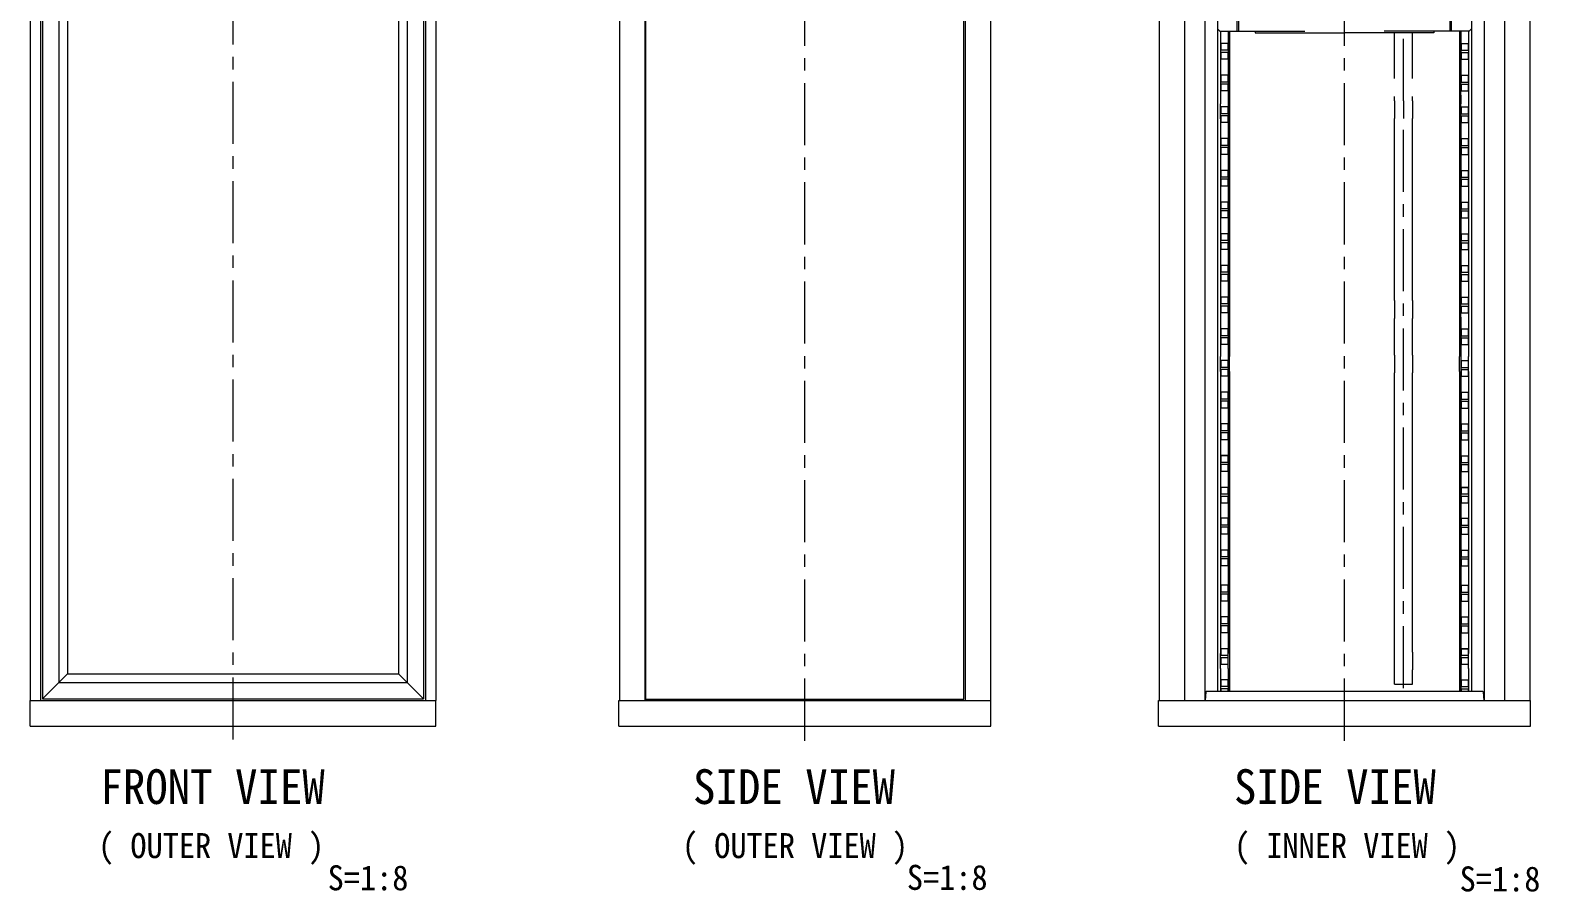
# Model space of a CAD drawing. Extents: x 48642 to 53239, y 28011 to 31798.
# Drawn here: x 48642 to 51075, y 28014 to 29403 of the extents above; entities that cross this region are included whole.
import ezdxf

# ---------------------------------------------------------------- set-up
doc = ezdxf.new("R2010")
doc.units = 0
doc.header["$LTSCALE"] = 80
for name, pattern in [('A-CENTR01', [2, 1.25, -0.25, 0.25, -0.25]), ('CENTER', [2, 1.25, -0.25, 0.25, -0.25]), ('HIDDEN', [2, 1, -1])]:
    doc.linetypes.add(name, pattern=pattern)
for name, color, linetype in [('TN-CNTL', 1, 'A-CENTR01'), ('TN-STEL', 3, 'CONTINUOUS'), ('TN-TEX1', 6, 'CONTINUOUS')]:
    doc.layers.add(name, color=color, linetype=linetype)
doc.styles.add('유형1', font='GulimChe.ttf', dxfattribs={"height": 2})

msp = doc.modelspace()

# ---------------------------------------------------------------- linework, layer by layer
at = {"layer": 'TN-CNTL', "linetype": 'CENTER', "lineweight": 13}
for p, q in [((49891.7, 28257.3), (49891.7, 30580.3)), ((50761.8, 28257.3), (50761.8, 30591.8)), ((48969.5, 28259.3), (48969.5, 30578.1)), ((50856.8, 29288.7), (50856.8, 29398.5)), ((50856.8, 29288.7), (50856.8, 29259.9)), ((50856.8, 28341.9), (50856.8, 29259.9))]:
    msp.add_line(p, q, dxfattribs=at)
at = {"layer": 'TN-STEL', "lineweight": 13}
for p, q in [((48642.4, 30504.4), (48642.4, 28322)), ((48659.2, 30504.4), (48659.2, 28322)), ((49279.8, 30504.4), (49279.8, 28322)), ((49296.6, 30504.4), (49296.6, 28322)), ((49592.6, 30504.4), (49592.6, 28322)), ((49633.5, 30504.4), (49633.5, 28322)), ((50149.9, 30504.4), (50149.9, 28322)), ((50190.8, 30504.4), (50190.8, 28322)), ((50462.7, 30504.4), (50462.7, 28322)), ((50503.6, 30504.4), (50503.6, 28322)), ((50536.5, 30504.4), (50536.5, 28322)), ((50556.9, 30489.4), (50556.9, 28336.9)), ((50966.7, 30489.4), (50966.7, 28336.9)), ((50987.1, 30504.4), (50987.1, 28322)), ((51020, 30504.4), (51020, 28322)), ((51060.9, 30504.4), (51060.9, 28322)), ((50589, 29400.8), (50589, 29425)), ((50591.3, 29400.8), (50591.3, 29425)), ((50932.2, 29400.8), (50932.2, 29425)), ((50934.5, 29400.8), (50934.5, 29425)), ((50557.3, 29404.2), (50560.8, 29400.8)), ((50560.8, 29400.8), (50617.8, 29400.8)), ((50561.6, 29400.8), (50561.6, 29322.2)), ((50574.3, 29400.8), (50574.3, 29322.2)), ((50576.2, 29400.8), (50576.2, 29322.2)), ((50617.8, 29400.8), (50617.8, 29398.5)), ((50617.8, 29398.5), (50761.8, 29398.5)), ((50905.7, 29398.5), (50761.8, 29398.5)), ((50962.7, 29400.8), (50905.7, 29400.8)), ((50905.7, 29400.8), (50905.7, 29398.5)), ((50947.4, 29400.8), (50947.4, 29322.2)), ((50949.3, 29400.8), (50949.3, 29322.2)), ((50962, 29400.8), (50962, 29322.2)), ((50966.2, 29404.2), (50962.7, 29400.8)), ((50562.5, 29381.1), (50562.5, 29370.1)), ((50573.5, 29381.1), (50562.5, 29381.1)), ((50573.5, 29370.1), (50562.5, 29370.1)), ((50573.5, 29370.1), (50562.5, 29370.1)), ((50573.5, 29366.7), (50562.5, 29366.7)), ((50562.5, 29366.7), (50562.5, 29355.7)), ((50573.5, 29381.1), (50573.5, 29370.1)), ((50573.5, 29366.7), (50573.5, 29355.7)), ((50950.2, 29381.1), (50950.2, 29370.1)), ((50950.2, 29381.1), (50961.1, 29381.1)), ((50950.2, 29370.1), (50961.1, 29370.1)), ((50950.2, 29370.1), (50961.1, 29370.1)), ((50950.2, 29366.7), (50961.1, 29366.7)), ((50950.2, 29366.7), (50950.2, 29355.7)), ((50961.1, 29381.1), (50961.1, 29370.1)), ((50961.1, 29366.7), (50961.1, 29355.7)), ((50573.5, 29355.7), (50562.5, 29355.7)), ((50573.5, 29355.7), (50562.5, 29355.7)), ((50950.2, 29355.7), (50961.1, 29355.7)), ((50950.2, 29355.7), (50961.1, 29355.7)), ((50561.6, 29322.2), (50561.6, 29298)), ((50573.5, 29330), (50562.5, 29330)), ((50562.5, 29330), (50562.5, 29322.2)), ((50562.5, 29330), (50562.5, 29319)), ((50573.5, 29330), (50562.5, 29330)), ((50573.5, 29319), (50562.5, 29319)), ((50573.5, 29319), (50562.5, 29319)), ((50562.5, 29315.6), (50562.5, 29304.6)), ((50573.5, 29315.6), (50562.5, 29315.6)), ((50573.5, 29330), (50573.5, 29322.2)), ((50573.5, 29330), (50573.5, 29319)), ((50573.5, 29315.6), (50573.5, 29304.6)), ((50574.3, 29322.2), (50574.3, 29298)), ((50576.2, 29322.2), (50576.2, 29298)), ((50947.4, 29322.2), (50947.4, 29298)), ((50949.3, 29298), (50949.3, 29322.2)), ((50950.2, 29330), (50950.2, 29322.2)), ((50950.2, 29330), (50961.1, 29330)), ((50950.2, 29330), (50950.2, 29319)), ((50950.2, 29330), (50961.1, 29330)), ((50950.2, 29319), (50961.1, 29319)), ((50950.2, 29319), (50961.1, 29319)), ((50950.2, 29315.6), (50950.2, 29304.6)), ((50950.2, 29315.6), (50961.1, 29315.6)), ((50961.1, 29330), (50961.1, 29322.2)), ((50961.1, 29330), (50961.1, 29319)), ((50961.1, 29315.6), (50961.1, 29304.6)), ((50962, 29322.2), (50962, 29298)), ((50561.6, 29298), (50561.6, 29284)), ((50573.5, 29304.6), (50562.5, 29304.6)), ((50573.5, 29304.6), (50562.5, 29304.6)), ((50574.3, 29298), (50574.3, 29284)), ((50576.2, 29298), (50576.2, 29284)), ((50947.4, 29298), (50947.4, 29284)), ((50949.3, 29298), (50949.3, 29284)), ((50950.2, 29304.6), (50961.1, 29304.6)), ((50950.2, 29304.6), (50961.1, 29304.6)), ((50962, 29298), (50962, 29284)), ((50561.6, 29259.8), (50561.6, 29284)), ((50562.5, 29278.8), (50562.5, 29267.9)), ((50573.5, 29278.8), (50562.5, 29278.8)), ((50573.5, 29267.9), (50562.5, 29267.9)), ((50573.5, 29267.9), (50562.5, 29267.9)), ((50573.5, 29278.8), (50573.5, 29267.9)), ((50574.3, 29284), (50574.3, 29259.8)), ((50576.2, 29284), (50576.2, 29259.8)), ((50842.4, 29288.7), (50842.4, 29259.9)), ((50871.2, 29288.7), (50871.2, 29259.9)), ((50947.4, 29284), (50947.4, 29259.8)), ((50949.3, 29259.8), (50949.3, 29284)), ((50950.2, 29278.8), (50961.1, 29278.8)), ((50950.2, 29278.8), (50950.2, 29267.9)), ((50950.2, 29278.8), (50961.1, 29278.8)), ((50950.2, 29278.8), (50950.2, 29271.1)), ((50950.2, 29267.9), (50961.1, 29267.9)), ((50950.2, 29267.9), (50961.1, 29267.9)), ((50961.1, 29278.8), (50961.1, 29267.9)), ((50961.1, 29278.8), (50961.1, 29271.1)), ((50962, 29284), (50962, 29259.8)), ((50561.6, 29259.8), (50561.6, 28964.4)), ((50562.5, 29264.4), (50562.5, 29253.5)), ((50573.5, 29264.4), (50562.5, 29264.4)), ((50562.5, 29259.8), (50562.5, 29253.5)), ((50573.5, 29253.5), (50562.5, 29253.5)), ((50573.5, 29253.5), (50562.5, 29253.5)), ((50573.5, 29253.5), (50562.5, 29253.5)), ((50573.5, 29253.5), (50562.5, 29253.5)), ((50573.5, 29264.4), (50573.5, 29253.5)), ((50573.5, 29259.8), (50573.5, 29253.5)), ((50574.3, 29259.8), (50574.3, 28964.4)), ((50576.2, 29259.8), (50576.2, 28964.4)), ((50947.4, 29259.8), (50947.4, 28964.4)), ((50949.3, 29259.8), (50949.3, 28964.4)), ((50950.2, 29264.4), (50961.1, 29264.4)), ((50950.2, 29264.4), (50950.2, 29253.5)), ((50950.2, 29259.8), (50950.2, 29253.5)), ((50950.2, 29253.5), (50961.1, 29253.5)), ((50950.2, 29253.5), (50961.1, 29253.5)), ((50950.2, 29253.5), (50961.1, 29253.5)), ((50950.2, 29253.5), (50961.1, 29253.5)), ((50961.1, 29264.4), (50961.1, 29253.5)), ((50961.1, 29259.8), (50961.1, 29253.5)), ((50962, 29259.8), (50962, 28964.4)), ((50573.5, 29227.7), (50562.5, 29227.7)), ((50562.5, 29227.7), (50562.5, 29216.8)), ((50573.5, 29227.7), (50573.5, 29216.8)), ((50950.2, 29227.7), (50961.1, 29227.7)), ((50950.2, 29227.7), (50950.2, 29216.8)), ((50961.1, 29227.7), (50961.1, 29216.8)), ((50573.5, 29216.8), (50562.5, 29216.8)), ((50573.5, 29216.8), (50562.5, 29216.8)), ((50573.5, 29213.3), (50562.5, 29213.3)), ((50562.5, 29213.3), (50562.5, 29202.4)), ((50573.5, 29202.4), (50562.5, 29202.4)), ((50573.5, 29202.4), (50562.5, 29202.4)), ((50573.5, 29213.3), (50573.5, 29202.4)), ((50950.2, 29216.8), (50961.1, 29216.8)), ((50950.2, 29216.8), (50961.1, 29216.8)), ((50950.2, 29213.3), (50950.2, 29202.4)), ((50950.2, 29213.3), (50961.1, 29213.3)), ((50950.2, 29202.4), (50961.1, 29202.4)), ((50950.2, 29202.4), (50961.1, 29202.4)), ((50961.1, 29213.3), (50961.1, 29202.4)), ((50573.5, 29176.6), (50562.5, 29176.6)), ((50562.5, 29176.6), (50562.5, 29165.7)), ((50573.5, 29176.6), (50573.5, 29165.7)), ((50950.2, 29176.6), (50961.1, 29176.6)), ((50950.2, 29176.6), (50950.2, 29165.7)), ((50961.1, 29176.6), (50961.1, 29165.7)), ((50573.5, 29165.7), (50562.5, 29165.7)), ((50573.5, 29165.7), (50562.5, 29165.7)), ((50573.5, 29162.2), (50562.5, 29162.2)), ((50562.5, 29162.2), (50562.5, 29151.3)), ((50573.5, 29151.3), (50562.5, 29151.3)), ((50573.5, 29151.3), (50562.5, 29151.3)), ((50573.5, 29162.2), (50573.5, 29151.3)), ((50950.2, 29165.7), (50961.1, 29165.7)), ((50950.2, 29165.7), (50961.1, 29165.7)), ((50950.2, 29162.2), (50961.1, 29162.2)), ((50950.2, 29162.2), (50950.2, 29151.3)), ((50950.2, 29151.3), (50961.1, 29151.3)), ((50950.2, 29151.3), (50961.1, 29151.3)), ((50961.1, 29162.2), (50961.1, 29151.3)), ((50573.5, 29125.5), (50562.5, 29125.5)), ((50562.5, 29125.5), (50562.5, 29114.6)), ((50573.5, 29125.5), (50573.5, 29114.6)), ((50950.2, 29125.5), (50950.2, 29114.6)), ((50950.2, 29125.5), (50961.1, 29125.5)), ((50961.1, 29125.5), (50961.1, 29114.6)), ((50573.5, 29114.6), (50562.5, 29114.6)), ((50573.5, 29114.6), (50562.5, 29114.6)), ((50573.5, 29111.1), (50562.5, 29111.1)), ((50562.5, 29111.1), (50562.5, 29100.2)), ((50573.5, 29100.2), (50562.5, 29100.2)), ((50573.5, 29100.2), (50562.5, 29100.2)), ((50573.5, 29111.1), (50573.5, 29100.2)), ((50950.2, 29114.6), (50961.1, 29114.6)), ((50950.2, 29114.6), (50961.1, 29114.6)), ((50950.2, 29111.1), (50961.1, 29111.1)), ((50950.2, 29111.1), (50950.2, 29100.2)), ((50950.2, 29100.2), (50961.1, 29100.2)), ((50950.2, 29100.2), (50961.1, 29100.2)), ((50961.1, 29111.1), (50961.1, 29100.2)), ((50573.5, 29074.4), (50562.5, 29074.4)), ((50562.5, 29074.4), (50562.5, 29063.5)), ((50573.5, 29074.4), (50573.5, 29063.5)), ((50950.2, 29074.4), (50961.1, 29074.4)), ((50950.2, 29074.4), (50950.2, 29063.5)), ((50961.1, 29074.4), (50961.1, 29063.5)), ((50573.5, 29063.5), (50562.5, 29063.5)), ((50573.5, 29063.5), (50562.5, 29063.5)), ((50573.5, 29060), (50562.5, 29060)), ((50562.5, 29060), (50562.5, 29049.1)), ((50573.5, 29049.1), (50562.5, 29049.1)), ((50573.5, 29049.1), (50562.5, 29049.1)), ((50573.5, 29060), (50573.5, 29049.1)), ((50950.2, 29063.5), (50961.1, 29063.5)), ((50950.2, 29063.5), (50961.1, 29063.5)), ((50950.2, 29060), (50950.2, 29049.1)), ((50950.2, 29060), (50961.1, 29060)), ((50950.2, 29049.1), (50961.1, 29049.1)), ((50950.2, 29049.1), (50961.1, 29049.1)), ((50961.1, 29060), (50961.1, 29049.1)), ((50573.5, 29023.3), (50562.5, 29023.3)), ((50562.5, 29023.3), (50562.5, 29012.4)), ((50573.5, 29023.3), (50573.5, 29012.4)), ((50950.2, 29023.3), (50950.2, 29012.4)), ((50950.2, 29023.3), (50961.1, 29023.3)), ((50961.1, 29023.3), (50961.1, 29012.4)), ((50573.5, 29012.4), (50562.5, 29012.4)), ((50573.5, 29012.4), (50562.5, 29012.4)), ((50562.5, 29008.9), (50562.5, 28998)), ((50573.5, 29008.9), (50562.5, 29008.9)), ((50573.5, 29008.9), (50573.5, 28998)), ((50950.2, 29012.4), (50961.1, 29012.4)), ((50950.2, 29012.4), (50961.1, 29012.4)), ((50950.2, 29008.9), (50950.2, 28998)), ((50950.2, 29008.9), (50961.1, 29008.9)), ((50961.1, 29008.9), (50961.1, 28998)), ((50573.5, 28998), (50562.5, 28998)), ((50573.5, 28998), (50562.5, 28998)), ((50950.2, 28998), (50961.1, 28998)), ((50950.2, 28998), (50961.1, 28998)), ((50561.6, 28964.4), (50561.6, 28940.2)), ((50573.5, 28972.2), (50562.5, 28972.2)), ((50562.5, 28972.2), (50562.5, 28964.4)), ((50562.5, 28972.2), (50562.5, 28961.2)), ((50573.5, 28972.2), (50562.5, 28972.2)), ((50573.5, 28961.2), (50562.5, 28961.2)), ((50573.5, 28961.2), (50562.5, 28961.2)), ((50562.5, 28957.8), (50562.5, 28946.9)), ((50573.5, 28957.8), (50562.5, 28957.8)), ((50573.5, 28972.2), (50573.5, 28964.4)), ((50573.5, 28972.2), (50573.5, 28961.2)), ((50573.5, 28957.8), (50573.5, 28946.9)), ((50574.3, 28964.4), (50574.3, 28940.2)), ((50576.2, 28964.4), (50576.2, 28940.2)), ((50842.4, 28966.7), (50842.4, 28937.9)), ((50871.2, 28966.7), (50871.2, 28937.9)), ((50947.4, 28964.4), (50947.4, 28940.2)), ((50949.3, 28940.2), (50949.3, 28964.4)), ((50950.2, 28972.2), (50961.1, 28972.2)), ((50950.2, 28972.2), (50950.2, 28964.4)), ((50950.2, 28972.2), (50950.2, 28961.2)), ((50950.2, 28972.2), (50961.1, 28972.2)), ((50950.2, 28961.2), (50961.1, 28961.2)), ((50950.2, 28961.2), (50961.1, 28961.2)), ((50950.2, 28957.8), (50950.2, 28946.9)), ((50950.2, 28957.8), (50961.1, 28957.8)), ((50961.1, 28972.2), (50961.1, 28964.4)), ((50961.1, 28972.2), (50961.1, 28961.2)), ((50961.1, 28957.8), (50961.1, 28946.9)), ((50962, 28964.4), (50962, 28940.2)), ((50561.6, 28940.2), (50561.6, 28876.5)), ((50573.5, 28946.9), (50562.5, 28946.9)), ((50573.5, 28946.9), (50562.5, 28946.9)), ((50574.3, 28940.2), (50574.3, 28876.5)), ((50576.2, 28940.2), (50576.2, 28876.5)), ((50947.4, 28940.2), (50947.4, 28876.5)), ((50949.3, 28940.2), (50949.3, 28876.5)), ((50950.2, 28946.9), (50961.1, 28946.9)), ((50950.2, 28946.9), (50961.1, 28946.9)), ((50962, 28940.2), (50962, 28876.5)), ((50573.5, 28921.1), (50562.5, 28921.1)), ((50562.5, 28921.1), (50562.5, 28910.1)), ((50573.5, 28910.1), (50562.5, 28910.1)), ((50573.5, 28910.1), (50562.5, 28910.1)), ((50562.5, 28906.7), (50562.5, 28895.7)), ((50573.5, 28906.7), (50562.5, 28906.7)), ((50573.5, 28921.1), (50573.5, 28910.1)), ((50573.5, 28906.7), (50573.5, 28895.7)), ((50950.2, 28921.1), (50961.1, 28921.1)), ((50950.2, 28921.1), (50950.2, 28910.1)), ((50950.2, 28910.1), (50961.1, 28910.1)), ((50950.2, 28910.1), (50961.1, 28910.1)), ((50950.2, 28906.7), (50950.2, 28895.7)), ((50950.2, 28906.7), (50961.1, 28906.7)), ((50961.1, 28921.1), (50961.1, 28910.1)), ((50961.1, 28906.7), (50961.1, 28895.7)), ((50573.5, 28895.7), (50562.5, 28895.7)), ((50573.5, 28895.7), (50562.5, 28895.7)), ((50842.4, 28878.8), (50842.4, 28850.1)), ((50871.2, 28878.8), (50871.2, 28850.1)), ((50950.2, 28895.7), (50961.1, 28895.7)), ((50950.2, 28895.7), (50961.1, 28895.7)), ((50561.6, 28852.4), (50561.6, 28876.5)), ((50562.5, 28870), (50562.5, 28859)), ((50573.5, 28870), (50562.5, 28870)), ((50573.5, 28859), (50562.5, 28859)), ((50573.5, 28859), (50562.5, 28859)), ((50562.5, 28855.6), (50562.5, 28844.6)), ((50573.5, 28855.6), (50562.5, 28855.6)), ((50573.5, 28870), (50573.5, 28859)), ((50573.5, 28855.6), (50573.5, 28844.6)), ((50574.3, 28876.5), (50574.3, 28852.4)), ((50576.2, 28852.4), (50576.2, 28876.5)), ((50947.4, 28852.4), (50947.4, 28876.5)), ((50949.3, 28876.5), (50949.3, 28852.4)), ((50950.2, 28870), (50950.2, 28859)), ((50950.2, 28870), (50961.1, 28870)), ((50950.2, 28859), (50961.1, 28859)), ((50950.2, 28859), (50961.1, 28859)), ((50950.2, 28855.6), (50950.2, 28844.6)), ((50950.2, 28855.6), (50961.1, 28855.6)), ((50961.1, 28870), (50961.1, 28859)), ((50961.1, 28855.6), (50961.1, 28844.6)), ((50962, 28852.4), (50962, 28876.5)), ((50561.6, 28852.4), (50561.6, 28672.2)), ((50562.5, 28852.4), (50562.5, 28844.6)), ((50573.5, 28844.6), (50562.5, 28844.6)), ((50573.5, 28844.6), (50562.5, 28844.6)), ((50573.5, 28844.6), (50562.5, 28844.6)), ((50573.5, 28844.6), (50562.5, 28844.6)), ((50573.5, 28852.4), (50573.5, 28844.6)), ((50574.3, 28852.4), (50574.3, 28672.2)), ((50576.2, 28852.4), (50576.2, 28672.2)), ((50947.4, 28852.4), (50947.4, 28672.2)), ((50949.3, 28852.4), (50949.3, 28672.2)), ((50950.2, 28852.4), (50950.2, 28844.6)), ((50950.2, 28844.6), (50961.1, 28844.6)), ((50950.2, 28844.6), (50961.1, 28844.6)), ((50950.2, 28844.6), (50961.1, 28844.6)), ((50950.2, 28844.6), (50961.1, 28844.6)), ((50961.1, 28852.4), (50961.1, 28844.6)), ((50962, 28852.4), (50962, 28672.2)), ((50562.5, 28818.9), (50562.5, 28807.9)), ((50573.5, 28818.9), (50562.5, 28818.9)), ((50573.5, 28807.9), (50562.5, 28807.9)), ((50573.5, 28807.9), (50562.5, 28807.9)), ((50573.5, 28804.5), (50562.5, 28804.5)), ((50562.5, 28804.5), (50562.5, 28793.5)), ((50573.5, 28818.9), (50573.5, 28807.9)), ((50573.5, 28804.5), (50573.5, 28793.5)), ((50950.2, 28818.9), (50950.2, 28807.9)), ((50950.2, 28818.9), (50961.1, 28818.9)), ((50950.2, 28807.9), (50961.1, 28807.9)), ((50950.2, 28807.9), (50961.1, 28807.9)), ((50950.2, 28804.5), (50961.1, 28804.5)), ((50950.2, 28804.5), (50950.2, 28793.5)), ((50961.1, 28818.9), (50961.1, 28807.9)), ((50961.1, 28804.5), (50961.1, 28793.5)), ((50573.5, 28793.5), (50562.5, 28793.5)), ((50573.5, 28793.5), (50562.5, 28793.5)), ((50950.2, 28793.5), (50961.1, 28793.5)), ((50950.2, 28793.5), (50961.1, 28793.5)), ((50573.5, 28767.8), (50562.5, 28767.8)), ((50562.5, 28767.8), (50562.5, 28756.8)), ((50573.5, 28756.8), (50562.5, 28756.8)), ((50573.5, 28756.8), (50562.5, 28756.8)), ((50573.5, 28767.8), (50573.5, 28756.8)), ((50950.2, 28767.8), (50961.1, 28767.8)), ((50950.2, 28767.8), (50950.2, 28756.8)), ((50950.2, 28756.8), (50961.1, 28756.8)), ((50950.2, 28756.8), (50961.1, 28756.8)), ((50961.1, 28767.8), (50961.1, 28756.8)), ((50573.5, 28753.4), (50562.5, 28753.4)), ((50562.5, 28753.4), (50562.5, 28742.4)), ((50573.5, 28742.4), (50562.5, 28742.4)), ((50573.5, 28742.4), (50562.5, 28742.4)), ((50573.5, 28753.4), (50573.5, 28742.4)), ((50950.2, 28753.4), (50961.1, 28753.4)), ((50950.2, 28753.4), (50950.2, 28742.4)), ((50950.2, 28742.4), (50961.1, 28742.4)), ((50950.2, 28742.4), (50961.1, 28742.4)), ((50961.1, 28753.4), (50961.1, 28742.4)), ((50573.5, 28717.2), (50562.5, 28717.2)), ((50562.5, 28716.6), (50562.5, 28705.7)), ((50573.5, 28716.6), (50562.5, 28716.6)), ((50573.5, 28716.6), (50573.5, 28705.7)), ((50950.2, 28716.6), (50950.2, 28705.7)), ((50950.2, 28716.6), (50961.1, 28716.6)), ((50961.1, 28716.6), (50961.1, 28705.7)), ((50561.6, 28695.5), (50561.6, 28397.8)), ((50573.5, 28705.7), (50562.5, 28705.7)), ((50573.5, 28705.7), (50562.5, 28705.7)), ((50573.5, 28702.2), (50562.5, 28702.2)), ((50562.5, 28702.2), (50562.5, 28691.3)), ((50573.5, 28691.3), (50562.5, 28691.3)), ((50573.5, 28691.3), (50562.5, 28691.3)), ((50573.5, 28702.2), (50573.5, 28691.3)), ((50574.3, 28695.5), (50574.3, 28397.8)), ((50576.2, 28695.5), (50576.2, 28397.8)), ((50947.4, 28695.5), (50947.4, 28397.8)), ((50949.3, 28695.5), (50949.3, 28397.8)), ((50950.2, 28705.7), (50961.1, 28705.7)), ((50950.2, 28705.7), (50961.1, 28705.7)), ((50950.2, 28702.2), (50961.1, 28702.2)), ((50950.2, 28702.2), (50950.2, 28691.3)), ((50950.2, 28691.3), (50961.1, 28691.3)), ((50950.2, 28691.3), (50961.1, 28691.3)), ((50961.1, 28702.2), (50961.1, 28691.3)), ((50962, 28695.5), (50962, 28397.8)), ((50573.5, 28665.4), (50562.5, 28665.4)), ((50573.5, 28665.4), (50562.5, 28665.4)), ((50562.5, 28665.4), (50562.5, 28654.4)), ((50573.5, 28665.4), (50573.5, 28654.4)), ((50950.2, 28665.4), (50961.1, 28665.4)), ((50961.1, 28665.4), (50950.2, 28665.4)), ((50950.2, 28665.4), (50950.2, 28654.4)), ((50961.1, 28665.4), (50961.1, 28654.4)), ((50561.6, 28648), (50561.6, 28571.2)), ((50573.5, 28654.4), (50562.5, 28654.4)), ((50573.5, 28654.4), (50562.5, 28654.4)), ((50573.5, 28651), (50562.5, 28651)), ((50562.5, 28651), (50562.5, 28640)), ((50573.5, 28640), (50562.5, 28640)), ((50573.5, 28640), (50562.5, 28640)), ((50573.5, 28651), (50573.5, 28640)), ((50574.3, 28648), (50574.3, 28571.2)), ((50576.2, 28648), (50576.2, 28571.2)), ((50947.4, 28648), (50947.4, 28571.2)), ((50949.3, 28648), (50949.3, 28571.2)), ((50961.1, 28654.4), (50950.2, 28654.4)), ((50961.1, 28654.4), (50950.2, 28654.4)), ((50961.1, 28651), (50950.2, 28651)), ((50950.2, 28651), (50950.2, 28640)), ((50961.1, 28640), (50950.2, 28640)), ((50961.1, 28640), (50950.2, 28640)), ((50961.1, 28651), (50961.1, 28640)), ((50962, 28648), (50962, 28571.2)), ((50573.5, 28615.7), (50562.5, 28615.7)), ((50562.5, 28615.7), (50562.5, 28604.8)), ((50573.5, 28615.7), (50573.5, 28604.8)), ((50950.2, 28615.7), (50961.1, 28615.7)), ((50950.2, 28615.7), (50950.2, 28604.8)), ((50961.1, 28615.7), (50961.1, 28604.8)), ((50573.5, 28604.8), (50562.5, 28604.8)), ((50573.5, 28604.8), (50562.5, 28604.8)), ((50573.5, 28601.3), (50562.5, 28601.3)), ((50562.5, 28601.3), (50562.5, 28590.4)), ((50573.5, 28590.4), (50562.5, 28590.4)), ((50573.5, 28590.4), (50562.5, 28590.4)), ((50573.5, 28601.3), (50573.5, 28590.4)), ((50950.2, 28604.8), (50961.1, 28604.8)), ((50950.2, 28604.8), (50961.1, 28604.8)), ((50950.2, 28601.3), (50961.1, 28601.3)), ((50950.2, 28601.3), (50950.2, 28590.4)), ((50950.2, 28590.4), (50961.1, 28590.4)), ((50950.2, 28590.4), (50961.1, 28590.4)), ((50961.1, 28601.3), (50961.1, 28590.4)), ((50562.5, 28564.6), (50562.5, 28553.7)), ((50573.5, 28564.6), (50562.5, 28564.6)), ((50573.5, 28564.6), (50573.5, 28553.7)), ((50950.2, 28564.6), (50950.2, 28553.7)), ((50950.2, 28564.6), (50961.1, 28564.6)), ((50961.1, 28564.6), (50961.1, 28553.7)), ((50573.5, 28553.7), (50562.5, 28553.7)), ((50573.5, 28553.7), (50562.5, 28553.7)), ((50562.5, 28550.2), (50562.5, 28539.3)), ((50573.5, 28550.2), (50562.5, 28550.2)), ((50562.5, 28547), (50562.5, 28539.3)), ((50573.5, 28539.3), (50562.5, 28539.3)), ((50573.5, 28539.3), (50562.5, 28539.3)), ((50573.5, 28539.3), (50562.5, 28539.3)), ((50573.5, 28539.3), (50562.5, 28539.3)), ((50573.5, 28550.2), (50573.5, 28539.3)), ((50573.5, 28547), (50573.5, 28539.3)), ((50950.2, 28553.7), (50961.1, 28553.7)), ((50950.2, 28553.7), (50961.1, 28553.7)), ((50950.2, 28550.2), (50950.2, 28539.3)), ((50950.2, 28550.2), (50961.1, 28550.2)), ((50950.2, 28547), (50950.2, 28539.3)), ((50950.2, 28539.3), (50961.1, 28539.3)), ((50950.2, 28539.3), (50961.1, 28539.3)), ((50950.2, 28539.3), (50961.1, 28539.3)), ((50950.2, 28539.3), (50961.1, 28539.3)), ((50961.1, 28550.2), (50961.1, 28539.3)), ((50961.1, 28547), (50961.1, 28539.3)), ((50573.5, 28507.8), (50562.5, 28507.8)), ((50562.5, 28507.8), (50562.5, 28496.8)), ((50573.5, 28496.8), (50562.5, 28496.8)), ((50573.5, 28496.8), (50562.5, 28496.8)), ((50573.5, 28493.4), (50562.5, 28493.4)), ((50562.5, 28493.4), (50562.5, 28482.4)), ((50573.5, 28507.8), (50573.5, 28496.8)), ((50573.5, 28493.4), (50573.5, 28482.4)), ((50950.2, 28507.8), (50961.1, 28507.8)), ((50950.2, 28507.8), (50950.2, 28496.8)), ((50950.2, 28496.8), (50961.1, 28496.8)), ((50950.2, 28496.8), (50961.1, 28496.8)), ((50950.2, 28493.4), (50961.1, 28493.4)), ((50950.2, 28493.4), (50950.2, 28482.4)), ((50961.1, 28507.8), (50961.1, 28496.8)), ((50961.1, 28493.4), (50961.1, 28482.4)), ((50573.5, 28482.4), (50562.5, 28482.4)), ((50573.5, 28482.4), (50562.5, 28482.4)), ((50950.2, 28482.4), (50961.1, 28482.4)), ((50950.2, 28482.4), (50961.1, 28482.4)), ((50573.5, 28456.7), (50562.5, 28456.7)), ((50562.5, 28456.7), (50562.5, 28445.7)), ((50573.5, 28445.7), (50562.5, 28445.7)), ((50573.5, 28445.7), (50562.5, 28445.7)), ((50573.5, 28442.3), (50562.5, 28442.3)), ((50562.5, 28442.3), (50562.5, 28431.3)), ((50573.5, 28456.7), (50573.5, 28445.7)), ((50573.5, 28442.3), (50573.5, 28431.3)), ((50950.2, 28456.7), (50950.2, 28445.7)), ((50950.2, 28456.7), (50961.1, 28456.7)), ((50950.2, 28445.7), (50961.1, 28445.7)), ((50950.2, 28445.7), (50961.1, 28445.7)), ((50950.2, 28442.3), (50950.2, 28431.3)), ((50950.2, 28442.3), (50961.1, 28442.3)), ((50961.1, 28456.7), (50961.1, 28445.7)), ((50961.1, 28442.3), (50961.1, 28431.3)), ((50573.5, 28431.3), (50562.5, 28431.3)), ((50573.5, 28431.3), (50562.5, 28431.3)), ((50950.2, 28431.3), (50961.1, 28431.3)), ((50950.2, 28431.3), (50961.1, 28431.3)), ((50561.6, 28373.6), (50561.6, 28397.8)), ((50573.5, 28405.4), (50562.5, 28405.4)), ((50573.5, 28405.4), (50562.5, 28405.4)), ((50562.5, 28405.4), (50562.5, 28394.4)), ((50573.5, 28394.4), (50562.5, 28394.4)), ((50573.5, 28394.4), (50562.5, 28394.4)), ((50573.5, 28391), (50562.5, 28391)), ((50562.5, 28391), (50562.5, 28380)), ((50573.5, 28405.4), (50573.5, 28394.4)), ((50573.5, 28391), (50573.5, 28380)), ((50574.3, 28373.6), (50574.3, 28397.8)), ((50576.2, 28397.8), (50576.2, 28373.6)), ((50842.4, 28371.3), (50842.4, 28400.1)), ((50871.2, 28400.1), (50871.2, 28371.3)), ((50947.4, 28397.8), (50947.4, 28373.6)), ((50949.3, 28397.8), (50949.3, 28373.6)), ((50950.2, 28405.4), (50961.1, 28405.4)), ((50961.1, 28405.4), (50950.2, 28405.4)), ((50950.2, 28405.4), (50950.2, 28394.4)), ((50961.1, 28394.4), (50950.2, 28394.4)), ((50961.1, 28394.4), (50950.2, 28394.4)), ((50961.1, 28391), (50950.2, 28391)), ((50950.2, 28391), (50950.2, 28380)), ((50961.1, 28405.4), (50961.1, 28394.4)), ((50961.1, 28391), (50961.1, 28380)), ((50962, 28373.6), (50962, 28397.8)), ((50561.6, 28373.6), (50561.6, 28336.9)), ((50573.5, 28380), (50562.5, 28380)), ((50573.5, 28380), (50562.5, 28380)), ((50574.3, 28373.6), (50574.3, 28336.9)), ((50576.2, 28373.6), (50576.2, 28336.9)), ((50947.4, 28373.6), (50947.4, 28336.9)), ((50949.3, 28373.6), (50949.3, 28336.9)), ((50961.1, 28380), (50950.2, 28380)), ((50961.1, 28380), (50950.2, 28380)), ((50962, 28373.6), (50962, 28336.9)), ((50573.5, 28355.5), (50562.5, 28355.5)), ((50562.5, 28355.5), (50562.5, 28344.5)), ((50573.5, 28344.5), (50562.5, 28344.5)), ((50573.5, 28344.5), (50562.5, 28344.5)), ((50573.5, 28355.5), (50573.5, 28344.5)), ((50842.4, 28348.4), (50871.2, 28348.4)), ((50950.2, 28355.5), (50961.1, 28355.5)), ((50950.2, 28355.5), (50950.2, 28344.5)), ((50950.2, 28344.5), (50961.1, 28344.5)), ((50950.2, 28344.5), (50961.1, 28344.5)), ((50961.1, 28355.5), (50961.1, 28344.5)), ((48642.5, 28322), (49296.6, 28322)), ((48642.5, 28280.5), (48642.5, 28322)), ((49296.6, 28280.5), (49296.6, 28322)), ((49591.7, 28322), (50190.5, 28322)), ((49591.7, 28280.5), (49591.7, 28322)), ((49635.4, 28324.3), (50147.9, 28324.3)), ((50077.3, 28322), (50190.8, 28322)), ((50191.7, 28280.5), (50191.7, 28322)), ((50461.8, 28322), (51060.6, 28322)), ((50461.8, 28280.5), (50461.8, 28322)), ((50538.3, 28335.9), (50537.2, 28322)), ((50539.5, 28336.9), (50984.2, 28336.9)), ((50562.5, 28341.1), (50562.5, 28336.9)), ((50573.5, 28341.1), (50562.5, 28341.1)), ((50573.5, 28341.1), (50573.5, 28336.9)), ((50947.4, 28322), (51060.9, 28322)), ((50950.2, 28341.1), (50950.2, 28336.9)), ((50950.2, 28341.1), (50961.1, 28341.1)), ((50961.1, 28341.1), (50961.1, 28336.9)), ((50985.3, 28335.9), (50986.4, 28322)), ((51061.8, 28280.5), (51061.8, 28322)), ((48642.5, 28280.5), (49296.6, 28280.5)), ((49591.7, 28280.5), (50191.7, 28280.5)), ((50461.8, 28280.5), (51061.8, 28280.5))]:
    msp.add_line(p, q, dxfattribs=at)
at = {"layer": 'TN-STEL', "linetype": 'Continuous', "lineweight": 13}
for p, q in [((48662.2, 30501.5), (48662.2, 28324.8)), ((49276.9, 30501.5), (49276.9, 28324.8)), ((49635.4, 28324.3), (49635.4, 30502.1)), ((50147.9, 28324.3), (50147.9, 30502.1)), ((48688.6, 30475), (48688.6, 28351.3)), ((48702.5, 30461.2), (48702.5, 28365.1)), ((49236.6, 30461.2), (49236.6, 28365.1)), ((49250.4, 30475), (49250.4, 28351.3)), ((50842.4, 29324.5), (50842.4, 29398.5)), ((50871.2, 29324.5), (50871.2, 29398.5)), ((50842.4, 29288.7), (50842.4, 29295.7)), ((50871.2, 29288.7), (50871.2, 29295.7)), ((50842.4, 28966.7), (50842.4, 29259.9)), ((50871.2, 28966.7), (50871.2, 29259.9)), ((50842.4, 28878.8), (50842.4, 28937.9)), ((50871.2, 28878.8), (50871.2, 28937.9)), ((50842.4, 28674.5), (50842.4, 28850.1)), ((50871.2, 28674.5), (50871.2, 28850.1)), ((50842.4, 28400.1), (50842.4, 28693.2)), ((50871.2, 28400.1), (50871.2, 28693.2)), ((50842.4, 28573.5), (50842.4, 28645.7)), ((50871.2, 28573.5), (50871.2, 28645.7)), ((50842.4, 28348.4), (50842.4, 28371.3)), ((50871.2, 28348.4), (50871.2, 28371.3)), ((48702.5, 28365.1), (48662.2, 28324.8)), ((48688.6, 28351.3), (49250.4, 28351.3)), ((48702.5, 28365.1), (49236.6, 28365.1)), ((49236.6, 28365.1), (49276.9, 28324.8)), ((48662.2, 28324.8), (49276.9, 28324.8))]:
    msp.add_line(p, q, dxfattribs=at)
at = {"layer": 'TN-STEL', "linetype": 'HIDDEN', "lineweight": 13}
for p in [(50617.8, 29400.8), (50905.7, 29400.8)]:
    msp.add_line(p, (50761.8, 29400.8), dxfattribs=at)
at = {"layer": 'TN-STEL', "lineweight": 13}
for centre, start, end in [((50539.5, 28335.8), 90, 175.6013), ((50984.2, 28335.8), 4.3987, 90)]:
    msp.add_arc(centre, 1.15, start, end, dxfattribs=at)

# ---------------------------------------------------------------- texts
at = {"layer": 'TN-TEX1', "linetype": 'Continuous', "lineweight": 13, "style": '유형1'}
for s, height, p in [('FRONT VIEW', 56, (48755.6, 28155.2)), ('SIDE VIEW', 56, (49711.3, 28155.2)), ('SIDE VIEW', 56, (50583.5, 28155.2)), ('( OUTER VIEW )', 40.307, (48751.9, 28068)), ('( OUTER VIEW )', 40.307, (49693.4, 28068)), ('( INNER VIEW )', 40.307, (50583.6, 28068)), ('S=1:8', 40.31, (49122.1, 28016.1)), ('S=1:8', 40.31, (50056.1, 28016.8)), ('S=1:8', 40.31, (50947.5, 28014.3))]:
    msp.add_text(s, height=height, dxfattribs=at).set_placement(p)

doc.saveas('drawing.dxf')
